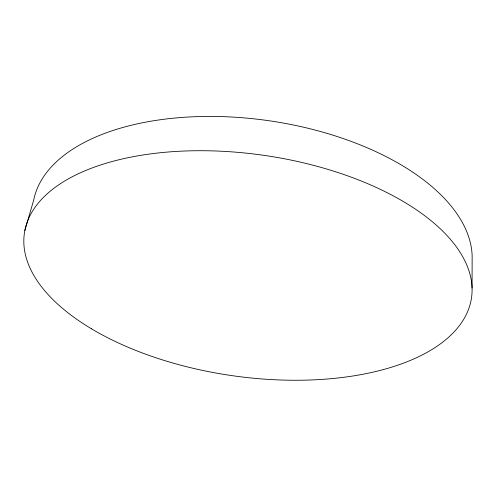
<?xml version="1.0" encoding="UTF-8"?>
<svg xmlns="http://www.w3.org/2000/svg" width="497" height="497" viewBox="0 0 497 497"><rect width="100%" height="100%" fill="white"/><g stroke="black" fill="none" stroke-linecap="round" stroke-linejoin="round"><path stroke-width="0.75" d="M472.051 288.061L472.15 256.104A221.476 115.453 8.2 0 0 262.081 119.796A221.476 115.453 8.2 0 0 33.703 200.061L24.85 230.502M91.46 328.797A225.88 111.297 8.2 0 0 465.155 316.744A225.88 111.297 8.2 0 0 187.232 150.926A225.88 111.297 8.2 0 0 91.46 328.797"/></g></svg>
